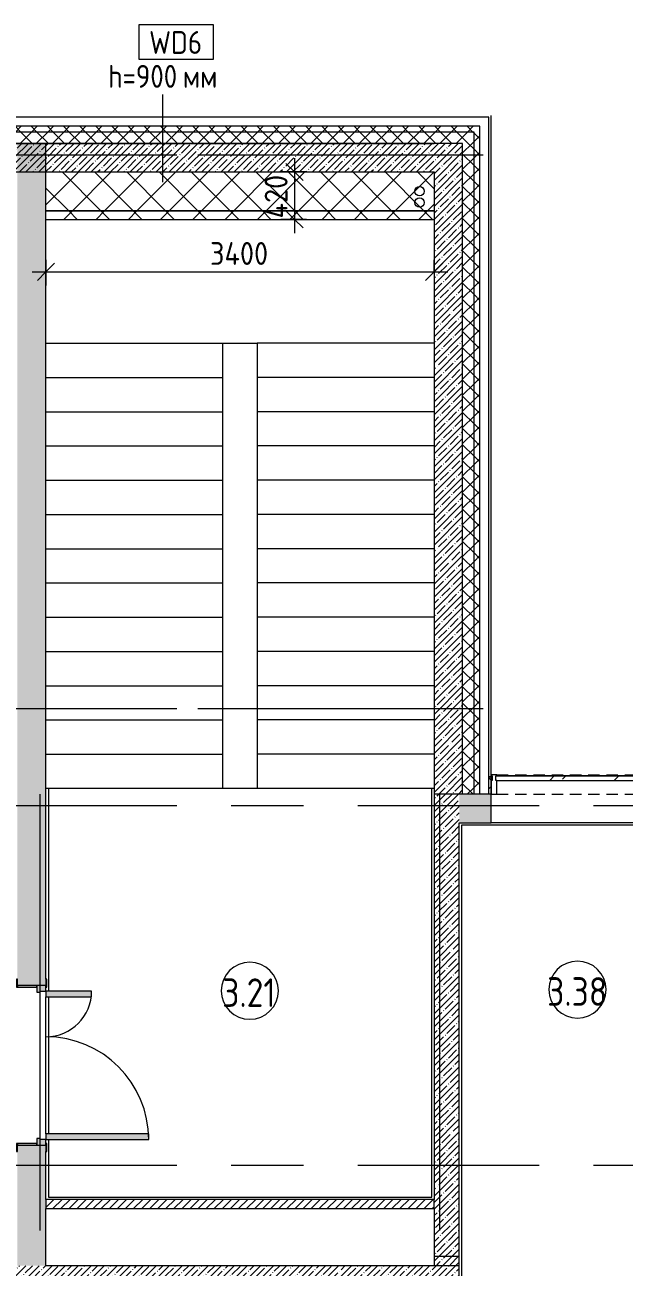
# Model space of a CAD drawing. Header units: millimetres. Extents: x 2623 to 210903, y -8553 to 29000.
# Drawn here: x 25521 to 30771, y 17257 to 28139 of the extents above; entities that cross this region are included whole.
import ezdxf

# ---------------------------------------------------------------- set-up
doc = ezdxf.new("R2010")
doc.units = ezdxf.units.MM
doc.linetypes.add('200_ШТРИХ__ш1_п0_6_', pattern=[160, 100, -60])
doc.linetypes.add('Осевая', pattern=[3175, 635, -476.25, 1587.5, -476.25])
for name, color, linetype, lineweight in [('A-ANNO-DIMS', 7, 'Continuous', 9), ('A-ANNO-DIMS-100', 7, 'Continuous', 9), ('A-AREA-IDEN', 7, 'Continuous', 9), ('A-DETL', 7, 'Continuous', 9), ('A-DETL-MBND-1', 7, '200_ШТРИХ__ш1_п0_6_', 9), ('A-GLAZ', 7, 'Continuous', 9), ('A-GLAZ-CWMG', 7, 'Continuous', 9), ('A-WALL', 7, 'Continuous', 9), ('A-WALL-1', 7, 'Continuous', 13), ('A-WALL-IDEN', 7, 'Continuous', 9), ('I-WALL', 7, 'Continuous', 9), ('S-STRS', 7, 'Continuous', 9), ('Оси', 7, 'Continuous', 9), ('Оси-2', 7, 'Осевая', 9)]:
    doc.layers.add(name, color=color, linetype=linetype, lineweight=lineweight)
for name, color, linetype, lineweight, true_color in [('A-DOOR-1', 7, 'Continuous', 9, 0xaaaaaa), ('A-DOOR-2', 7, 'Continuous', 9, 0xe2e2e2), ('A-DOOR-FRAM-1', 7, 'Continuous', 9, 0xe2e2e2), ('A-DOOR-FRAM-2', 7, 'Continuous', 9, 0xaaaaaa), ('A-FLOR-1', 7, 'Continuous', 9, 0xaaaaaa), ('A-WALL-3', 7, 'Continuous', 9, 0xff80c0)]:
    doc.layers.add(name, color=color, linetype=linetype, lineweight=lineweight, true_color=true_color)
doc.styles.add('GOST Common_5', font='GOST_Common.ttf', dxfattribs={"width": 0.9, "height": 250})
doc.styles.add('GOST Common_6', font='GOST_Common.ttf', dxfattribs={"width": 0.9, "height": 200})
doc.styles.add('ISOCPEUR_1', font='isocpeur.ttf', dxfattribs={"width": 0.9, "height": 200})
doc.dimstyles.new('ISO-2_0_0_9К_Средний_округл2', dxfattribs={"dimscale": 304.8, "dimtxt": 199.196235, "dimasz": 0.492126, "dimexe": 0.393701, "dimexo": 0, "dimgap": 0, "dimtad": 1, "dimdec": 0, "dimrnd": 10, "dimzin": 0, "dimdsep": 46, "dimtxsty": 'ISOCPEUR_1', "dimblk1": 'OBLIQUE', "dimblk2": 'OBLIQUE', "dimsah": 1, "dimcen": 0.09, "dimdle": 0.393701, "dimazin": 0, "dimtfac": 1, "dimtdec": 4, "dimtix": 1, "dimtmove": 0, "dimatfit": 3, "dimfxl": 1, "dimtvp": 1, "dimtolj": 1, "dimtzin": 0, "dimarcsym": 2})
pattern_1 = [(45, (-63704.33, 0), (-70.71068, 70.71068), []), (135, (-63704.33, 0), (-70.71068, -70.71068), [])]
pattern_2 = [(45, (-63704.33, 0), (-57.024626, 57.024626), []), (45, (-63647.31, 0), (-57.024626, 57.024626), [100.806, -20.161, 3.353, -16.808])]
pattern_3 = [(45, (31294.7, -8578.77), (-141.42136, 141.42136), []), (135, (31294.7, -8578.77), (-141.42136, -141.42136), [])]

# ---------------------------------------------------------------- blocks, each defined once
blk = doc.blocks.new('110_Дверь_СКБ_2Ст - Д-1_л_Лестничная клетка EIS60 2-32359692-План монтажа стен и перегородок 3 этажа в осях 23-33')
at = {"layer": 'A-DOOR-2'}
for points in [[(662, 1025), (612, 1025), (612, 125), (662, 125), (662, 319)], [(-588, 525), (-638, 525), (-638, 125), (-588, 125), (-588, 319)], [(712, -125), (712, 45), (697, 45), (697, -125)]]:
    blk.add_hatch(color=256, dxfattribs=at).paths.add_polyline_path(points)
h = blk.add_hatch(color=256, dxfattribs=at)
h.paths.add_polyline_path([(712, 125), (662, 125), (662, 75), (652, 75), (652, 45), (712, 45)])
h.paths.add_polyline_path([(-628, 45), (-628, 75), (-638, 75), (-638, 125), (-688, 125), (-688, 45)])
at = {"layer": 'A-DOOR-FRAM-1'}
for points in [[(-673, 125), (-673, 133), (-743, 133), (-743, 125)], [(767, 125), (767, 133), (697, 133), (697, 125)], [(-673, -125), (-673, 45), (-688, 45), (-688, -125)], [(-673, -133), (-673, -125), (-743, -125), (-743, -133)], [(767, -133), (767, -125), (697, -125), (697, -133)]]:
    blk.add_hatch(color=256, dxfattribs=at).paths.add_polyline_path(points)
at = {"layer": 'A-DOOR-1'}
for p, q in [((662, 1025), (612, 1025)), ((612, 1025), (612, 125)), ((662, 125), (662, 1025)), ((-638, 525), (-638, 125)), ((-588, 525), (-638, 525)), ((-588, 125), (-588, 525)), ((-638, 125), (-588, 125)), ((612, 125), (662, 125))]:
    blk.add_line(p, q, dxfattribs=at)
for centre, radius, start, end in [((662, 125), 900, 90, 180), ((-638, 125), 400, 360, 90)]:
    blk.add_arc(centre, radius, start, end, dxfattribs=at)
at = {"layer": 'A-DOOR-FRAM-2'}
for p, q in [((-673, 133), (-743, 133)), ((-743, 133), (-743, 125)), ((-743, 125), (-673, 125)), ((-638, 125), (-688, 125)), ((-688, 125), (-688, 45)), ((-673, 125), (-673, 133)), ((-638, 75), (-638, 125)), ((662, 125), (662, 75)), ((712, 125), (662, 125)), ((767, 133), (697, 133)), ((697, 133), (697, 125)), ((697, 125), (767, 125)), ((712, 45), (712, 125)), ((767, 125), (767, 133)), ((-688, 45), (-628, 45)), ((-673, 45), (-688, 45)), ((-688, 45), (-688, -125)), ((-673, -125), (-673, 45)), ((-628, 75), (-638, 75)), ((-628, 45), (-628, 75)), ((662, 75), (652, 75)), ((652, 75), (652, 45)), ((652, 45), (712, 45)), ((712, 45), (697, 45)), ((697, 45), (697, -125)), ((712, -125), (712, 45)), ((-673, -125), (-743, -125)), ((-743, -125), (-743, -133)), ((-743, -133), (-673, -133)), ((-688, -125), (-673, -125)), ((-673, -133), (-673, -125)), ((697, -125), (712, -125)), ((767, -125), (697, -125)), ((697, -125), (697, -133)), ((697, -133), (767, -133)), ((767, -133), (767, -125))]:
    blk.add_line(p, q, dxfattribs=at)
blk = doc.blocks.new('PNS_Панель прямоугольная - Нр_Стекло - 40мм-22855911-План монтажа стен и перегородок 3 этажа в осях 23-33')
at = {"layer": 'A-GLAZ'}
h = blk.add_hatch(dxfattribs=at)
h.set_pattern_fill('FP_31', color=256, style=0, pattern_type=2)
h.set_pattern_definition([(45, (-94220, -21460), (-282.8427, 282.8427), [200, -600]), (45, (-94420, -21560), (-282.8427, 282.8427), [600, -200]), (45, (-94020, -21660), (-282.8427, 282.8427), [200, -600])])
h.paths.add_polyline_path([(760, -40), (770, -40), (770, 0), (-770, 0), (-770, -40), (735, -40)])
for p, q in [((-770, 0), (770, 0)), ((760, 0), (-760, 0)), ((-760, -40), (760, -40))]:
    blk.add_line(p, q, dxfattribs=at)
blk = doc.blocks.new('Прямоугольный импост - Импост структурный с накладкой - 170мм-22855901-План монтажа стен и перегородок 3 этажа в осях 23-33')
at = {"layer": 'A-DETL-MBND-1'}
for p, q in [((93360, 21570), (94880, 21570)), ((93360, 21400), (94880, 21400))]:
    blk.add_line(p, q, dxfattribs=at)
blk = doc.blocks.new('Прямоугольный импост - Импост структурный с накладкой - 170мм-22854979-План монтажа стен и перегородок 3 этажа в осях 23-33')
at = {"layer": 'A-GLAZ-CWMG'}
for p, q in [((0, 160), (-50, 160)), ((-50, 160), (-50, 40)), ((0, 40), (0, 160)), ((-50, 40), (-40, 40)), ((-40, 0), (-50, 0)), ((-50, 0), (-50, -10)), ((-40, 40), (-40, 0)), ((-10, 0), (-10, 40)), ((-10, 40), (0, 40)), ((0, 0), (-10, 0)), ((0, -10), (0, 0)), ((-50, -10), (0, -10))]:
    blk.add_line(p, q, dxfattribs=at)
blk = doc.blocks.new('Зашивка приборов отопления39 - Зашивка приборов отопления-33325432-План монтажа стен и перегородок 3 этажа в осях 23-33')
at = {"layer": 'A-WALL-3'}
h = blk.add_hatch(dxfattribs=at)
h.set_pattern_fill('FP_43', color=256, style=0, pattern_type=2)
h.set_pattern_definition(pattern_3)
h.paths.add_polyline_path([(124105, 17931), (124105, 18271), (120705, 18271), (120705, 17931), (123765, 17931)])
h = blk.add_hatch(dxfattribs=at)
h.set_pattern_fill('FP_43', color=256, style=0, pattern_type=2)
h.set_pattern_definition(pattern_3)
h.paths.add_polyline_path([(122172, 17856), (124105, 17856), (124105, 17931), (120705, 17931), (120705, 17856), (120898, 17856)])
for p, q in [((120705, 17931), (124105, 17931)), ((124105, 17931), (120705, 17931)), ((120705, 17856), (124105, 17856))]:
    blk.add_line(p, q, dxfattribs=at)
blk = doc.blocks.new('Марка_Помещения - Номер-25198446-План монтажа стен и перегородок 3 этажа в осях 23-33')
at = {"layer": 'A-AREA-IDEN'}
for start, end in [(360, 180), (180, 360)]:
    blk.add_arc((0, 0), 2.5, start, end, dxfattribs=at)
blk = doc.blocks.new('М_стена2 - Типоразмер-30678229-План монтажа стен и перегородок 3 этажа в осях 23-33')
at = {"layer": 'A-WALL-IDEN'}
for p, q in [((3.26, 1.52), (-3.27, 1.52)), ((-3.27, 1.52), (-3.27, -1.48)), ((3.26, -1.48), (3.26, 1.52)), ((-3.27, -1.48), (3.26, -1.48))]:
    blk.add_line(p, q, dxfattribs=at)
blk = doc.blocks.new('DIMBLOCK30-План монтажа стен и перегородок 3 этажа в осях 23-33')
at = {"layer": 'A-ANNO-DIMS-100', "lineweight": 20}
for p, q in [((27883, 26850), (27808, 26925)), ((27883, 26850), (27958, 26775)), ((27883, 26435), (27808, 26510)), ((27883, 26435), (27958, 26360))]:
    blk.add_line(p, q, dxfattribs=at)
at = {"layer": 'A-ANNO-DIMS-100'}
for p, q in [((27883, 26970), (27883, 26315)), ((27989, 26850), (27763, 26850)), ((27883, 26850), (27989, 26850)), ((27989, 26435), (27763, 26435)), ((27883, 26435), (27989, 26435))]:
    blk.add_line(p, q, dxfattribs=at)
at = {"layer": 'A-ANNO-DIMS-100', "color": 0, "insert": (27622, 26443), "char_height": 200, "width": 478.07, "attachment_point": 1, "rotation": 90, "line_spacing_factor": 1.149209, "style": 'ISOCPEUR_1'}
blk.add_mtext('420', dxfattribs=at)
blk = doc.blocks.new('_Oblique')
at = {"color": 0, "linetype": 'ByBlock', "lineweight": -2}
blk.add_line((-0.5, -0.5), (0.5, 0.5), dxfattribs=at)
blk = doc.blocks.new('DIMBLOCK31-План монтажа стен и перегородок 3 этажа в осях 23-33')
at = {"layer": 'A-ANNO-DIMS-100'}
for p, q in [((25706, 26081), (25706, 25855)), ((25706, 25975), (25706, 26081)), ((29106, 26081), (29106, 25855)), ((29106, 25975), (29106, 26081)), ((25586, 25975), (29226, 25975))]:
    blk.add_line(p, q, dxfattribs=at)
at = {"layer": 'A-ANNO-DIMS-100', "lineweight": 20}
for p, q in [((25706, 25975), (25781, 26050)), ((29106, 25975), (29181, 26050)), ((25706, 25975), (25631, 25900)), ((29106, 25975), (29031, 25900))]:
    blk.add_line(p, q, dxfattribs=at)
at = {"layer": 'A-ANNO-DIMS-100', "color": 0, "insert": (27143, 26236), "char_height": 200, "width": 629.77, "attachment_point": 1, "line_spacing_factor": 1.149209, "style": 'ISOCPEUR_1'}
blk.add_mtext('3400', dxfattribs=at)

msp = doc.modelspace()

# ---------------------------------------------------------------- hatches: boundary and pattern name
at = {"layer": 'A-WALL'}
h = msp.add_hatch(dxfattribs=at)
h.set_pattern_fill('FP_5', color=256, style=0, pattern_type=2)
h.set_pattern_definition(pattern_1)
h.paths.add_polyline_path([(29455.7, 27200), (29505.7, 27200), (29505.7, 27250), (21186.3, 27250), (21186.3, 27200), (28445.7, 27200)])
h = msp.add_hatch(dxfattribs=at)
h.set_pattern_fill('FP_5', color=256, style=0, pattern_type=2)
h.set_pattern_definition(pattern_1)
h.paths.add_polyline_path([(29355.7, 27100), (29455.7, 27100), (29455.7, 27200), (21186.3, 27200), (21186.3, 27100), (28445.7, 27100)])
h = msp.add_hatch(dxfattribs=at)
h.set_pattern_fill('FP_5', color=256, style=0, pattern_type=2)
h.set_pattern_definition(pattern_1)
h.paths.add_polyline_path([(29400.6, 21400), (29455.7, 21400), (29455.7, 27100), (29355.7, 27100), (29355.7, 21400)])
h = msp.add_hatch(dxfattribs=at)
h.set_pattern_fill('FP_5', color=256, style=0, pattern_type=2)
h.set_pattern_definition(pattern_1)
h.paths.add_polyline_path([(29505.7, 21400), (29505.7, 27200), (29455.7, 27200), (29455.7, 21400)])
h = msp.add_hatch(dxfattribs=at)
h.set_pattern_fill('FP_5', color=256, style=0, pattern_type=2)
h.set_pattern_definition(pattern_1)
h.paths.add_polyline_path([(61375.7, 21400), (61525.7, 21400), (61525.7, 21550), (56445.9, 21550), (56445.9, 21400), (61125.7, 21400)])
h.paths.add_polyline_path([(55545.9, 21400), (55545.9, 21550), (54196.1, 21550), (54196.1, 21400), (55182.3, 21400)])
h.paths.add_polyline_path([(52426.1, 21400), (53296.1, 21400), (53296.1, 21550), (52426.1, 21550)])
h.paths.add_polyline_path([(50996.1, 21400), (50996.1, 21550), (49845.7, 21550), (49845.7, 21400), (50089.6, 21400)])
h.paths.add_polyline_path([(47543.2, 21400), (47545.7, 21400), (47545.7, 21550), (46246.1, 21550), (46246.1, 21400), (47345.7, 21400)])
h.paths.add_polyline_path([(29605.7, 21400), (29605.7, 21550), (29585.7, 21550), (29585.7, 21400)])
h.paths.add_polyline_path([(45346.1, 21400), (45346.1, 21550), (44046.1, 21550), (44046.1, 21400), (44996.9, 21400)])
h.paths.add_polyline_path([(43146.1, 21400), (43146.1, 21550), (41845.9, 21550), (41845.9, 21400), (42450.6, 21400)])
h.paths.add_polyline_path([(40945.9, 21400), (40945.9, 21550), (39745.7, 21550), (39745.7, 21400), (39904.2, 21400)])
h.paths.add_polyline_path([(37357.9, 21400), (37445.7, 21400), (37445.7, 21550), (32905.7, 21550), (32905.7, 21400), (37095.7, 21400)])
at = {"layer": 'I-WALL'}
h = msp.add_hatch(dxfattribs=at)
h.set_pattern_fill('FP_4', color=256, style=0, pattern_type=2)
h.set_pattern_definition(pattern_2)
h.paths.add_polyline_path([(29105.7, 26850), (29105.7, 27100), (25430.7, 27100), (25430.7, 26850), (28445.7, 26850)])
h = msp.add_hatch(dxfattribs=at)
h.set_pattern_fill('FP_4', color=256, style=0, pattern_type=2)
h.set_pattern_definition(pattern_2)
h.paths.add_polyline_path([(25705.7, 17270), (25705.7, 18325), (25455.7, 18325), (25455.7, 17270)])
h.paths.add_polyline_path([(25705.7, 19725), (25705.7, 27100), (25455.7, 27100), (25455.7, 19725), (25655.7, 19725)])
h = msp.add_hatch(dxfattribs=at)
h.set_pattern_fill('FP_4', color=256, style=0, pattern_type=2)
h.set_pattern_definition(pattern_2)
h.paths.add_polyline_path([(29105.7, 21400), (29355.7, 21400), (29355.7, 27100), (29105.7, 27100), (29105.7, 21720)])
h = msp.add_hatch(dxfattribs=at)
h.set_pattern_fill('FP_4', color=256, style=0, pattern_type=2)
h.set_pattern_definition(pattern_2)
h.paths.add_polyline_path([(29325.7, 17270), (29325.7, 21400), (29105.7, 21400), (29105.7, 17270)])
h = msp.add_hatch(dxfattribs=at)
h.set_pattern_fill('FP_4', color=256, style=0, pattern_type=2)
h.set_pattern_definition(pattern_2)
h.paths.add_polyline_path([(36875.7, 21150), (36875.7, 21400), (32905.7, 21400), (32905.7, 21150), (36721.3, 21150)])
h.paths.add_polyline_path([(29605.7, 21150), (29605.7, 21400), (29325.7, 21400), (29325.7, 21150)])
h = msp.add_hatch(dxfattribs=at)
h.set_pattern_fill('FP_8', color=256, style=0, pattern_type=2)
h.set_pattern_definition([(45, (-63704.333, 0), (-35.35534, 35.35534), [])])
h.paths.add_polyline_path([(29105.7, 17770), (29105.7, 17850), (25705.7, 17850), (25705.7, 17770), (28445.7, 17770)])
h = msp.add_hatch(dxfattribs=at)
h.set_pattern_fill('FP_4', color=256, style=0, pattern_type=2)
h.set_pattern_definition(pattern_2)
h.paths.add_polyline_path([(29105.7, 13620), (29295.7, 13620), (29295.7, 13628), (29325.7, 13628), (29325.7, 17350), (29105.7, 17350), (29105.7, 14365.8)])
h = msp.add_hatch(dxfattribs=at)
h.set_pattern_fill('FP_4', color=256, style=0, pattern_type=2)
h.set_pattern_definition(pattern_2)
h.paths.add_polyline_path([(29105.7, 17050), (29105.7, 17270), (22785.7, 17270), (22785.7, 17050), (28445.7, 17050)])

# ---------------------------------------------------------------- linework, layer by layer
at = {"layer": 'A-DETL'}
for centre in [(28978.7, 26681.5), (28978.7, 26581.5)]:
    msp.add_circle(centre, 41, dxfattribs=at)
at = {"layer": 'A-FLOR-1'}
for p, q in [((29105.7, 21450), (25705.7, 21450)), ((25726.7, 21450), (25726.7, 19675)), ((29085.7, 17870), (29085.7, 21450)), ((29345.7, 21130), (29345.7, 13628)), ((31175.7, 21130), (29345.7, 21130)), ((31175.7, 21150), (29605.7, 21150)), ((25705.7, 18425), (25705.7, 19625)), ((25726.7, 19625), (25726.7, 18425)), ((25726.7, 18375), (25726.7, 17870)), ((25726.7, 17870), (29085.7, 17870))]:
    msp.add_line(p, q, dxfattribs=at)
at = {"layer": 'A-WALL'}
for p, q in [((29605.7, 21400), (29605.7, 27343.8)), ((21186.3, 27100), (29105.7, 27100))]:
    msp.add_line(p, q, dxfattribs=at)
at = {"layer": 'A-WALL-1'}
for p, q in [((29585.7, 27330), (21186.3, 27330)), ((29585.7, 21400), (29585.7, 27330)), ((29505.7, 27250), (21186.3, 27250)), ((29505.7, 21400), (29505.7, 27250)), ((29455.7, 27200), (21186.3, 27200)), ((29355.7, 21400), (29355.7, 27100)), ((29455.7, 21400), (29455.7, 27200)), ((29605.7, 21553), (29585.7, 21553)), ((29605.7, 21550), (29585.7, 21550)), ((29605.7, 21400), (29355.7, 21400)), ((25705.7, 17850), (25705.7, 17770)), ((29105.7, 17770), (29105.7, 17850))]:
    msp.add_line(p, q, dxfattribs=at)
at = {"layer": 'A-WALL-IDEN'}
msp.add_line((26729.3, 26760.2), (26729.3, 27527.8), dxfattribs=at)
at = {"layer": 'I-WALL'}
for p, q in [((29105.7, 27100), (25430.7, 27100)), ((25705.7, 19780), (25705.7, 27100)), ((29355.7, 27100), (29105.7, 27100)), ((25430.7, 26850), (29105.7, 26850)), ((29105.7, 26850), (29105.7, 17850)), ((29355.7, 21400), (29105.7, 21400)), ((29605.7, 21150), (29605.7, 21400)), ((29325.7, 21150), (29605.7, 21150)), ((29325.7, 13628), (29325.7, 21150)), ((25705.7, 17850), (25705.7, 18270)), ((29105.7, 17850), (25705.7, 17850)), ((25705.7, 17270), (25705.7, 17770)), ((25705.7, 17770), (29105.7, 17770)), ((29105.7, 17770), (29105.7, 17270)), ((29325.7, 17350), (29105.7, 17350)), ((29325.7, 17270), (25705.7, 17270))]:
    msp.add_line(p, q, dxfattribs=at)
at = {"layer": 'S-STRS'}
for p, q in [((25705.7, 25350), (27255.7, 25350)), ((25705.7, 25350), (27255.7, 25350)), ((27255.7, 25350), (27555.7, 25350)), ((27255.7, 25050), (27255.7, 25350)), ((29105.7, 25350), (27555.7, 25350)), ((27555.7, 25350), (27555.7, 25050)), ((29105.7, 25350), (27555.7, 25350)), ((25705.7, 25050), (27255.7, 25050)), ((25705.7, 25050), (27255.7, 25050)), ((27255.7, 24750), (27255.7, 25050)), ((27555.7, 25050), (27555.7, 24750)), ((29105.7, 25050), (27555.7, 25050)), ((29105.7, 25050), (27555.7, 25050)), ((25705.7, 24750), (27255.7, 24750)), ((25705.7, 24750), (27255.7, 24750)), ((27255.7, 24450), (27255.7, 24750)), ((27555.7, 24750), (27555.7, 24450)), ((29105.7, 24750), (27555.7, 24750)), ((29105.7, 24750), (27555.7, 24750)), ((25705.7, 24450), (27255.7, 24450)), ((25705.7, 24450), (27255.7, 24450)), ((27255.7, 24150), (27255.7, 24450)), ((27555.7, 24450), (27555.7, 24150)), ((29105.7, 24450), (27555.7, 24450)), ((29105.7, 24450), (27555.7, 24450)), ((25705.7, 24150), (27255.7, 24150)), ((25705.7, 24150), (27255.7, 24150)), ((27255.7, 23850), (27255.7, 24150)), ((27555.7, 24150), (27555.7, 23850)), ((29105.7, 24150), (27555.7, 24150)), ((29105.7, 24150), (27555.7, 24150)), ((25705.7, 23850), (27255.7, 23850)), ((25705.7, 23850), (27255.7, 23850)), ((27255.7, 23550), (27255.7, 23850)), ((27555.7, 23850), (27555.7, 23550)), ((29105.7, 23850), (27555.7, 23850)), ((29105.7, 23850), (27555.7, 23850)), ((25705.7, 23550), (27255.7, 23550)), ((25705.7, 23550), (27255.7, 23550)), ((27255.7, 23250), (27255.7, 23550)), ((27555.7, 23550), (27555.7, 23250)), ((29105.7, 23550), (27555.7, 23550)), ((29105.7, 23550), (27555.7, 23550)), ((25705.7, 23250), (27255.7, 23250)), ((25705.7, 23250), (27255.7, 23250)), ((27255.7, 22950), (27255.7, 23250)), ((27555.7, 23250), (27555.7, 22950)), ((29105.7, 23250), (27555.7, 23250)), ((29105.7, 23250), (27555.7, 23250)), ((25705.7, 22950), (27255.7, 22950)), ((25705.7, 22950), (27255.7, 22950)), ((27255.7, 22650), (27255.7, 22950)), ((27555.7, 22950), (27555.7, 22650)), ((29105.7, 22950), (27555.7, 22950)), ((29105.7, 22950), (27555.7, 22950)), ((25705.7, 22650), (27255.7, 22650)), ((25705.7, 22650), (27255.7, 22650)), ((27255.7, 22350), (27255.7, 22650)), ((27555.7, 22650), (27555.7, 22350)), ((29105.7, 22650), (27555.7, 22650)), ((29105.7, 22650), (27555.7, 22650)), ((25705.7, 22350), (27255.7, 22350)), ((25705.7, 22350), (27255.7, 22350)), ((27255.7, 22050), (27255.7, 22350)), ((27555.7, 22350), (27555.7, 22050)), ((29105.7, 22350), (27555.7, 22350)), ((29105.7, 22350), (27555.7, 22350)), ((25705.7, 22050), (27255.7, 22050)), ((25705.7, 22050), (27255.7, 22050)), ((27255.7, 21750), (27255.7, 22050)), ((27555.7, 22050), (27555.7, 21750)), ((29105.7, 22050), (27555.7, 22050)), ((29105.7, 22050), (27555.7, 22050)), ((25705.7, 21750), (27255.7, 21750)), ((25705.7, 21750), (27255.7, 21750)), ((27255.7, 21450), (27255.7, 21750)), ((27555.7, 21750), (27555.7, 21450)), ((29105.7, 21750), (27555.7, 21750)), ((29105.7, 21750), (27555.7, 21750)), ((29105.7, 21450), (27555.7, 21450))]:
    msp.add_line(p, q, dxfattribs=at)
at = {"layer": 'Оси'}
for p, q in [((27035.7, 27000), (29535.7, 27000)), ((27035.7, 22150), (29535.7, 22150)), ((25655.7, 18900), (25655.7, 21400)), ((29155.7, 18900), (29155.7, 21400))]:
    msp.add_line(p, q, dxfattribs=at)
at = {"layer": 'Оси-2'}
for p, q in [((20977.5, 27000), (27035.7, 27000)), ((20977.5, 22150), (27035.7, 22150)), ((20977.5, 21300), (58875.7, 21300)), ((25655.7, 593.7), (25655.7, 18900)), ((29155.7, 593.7), (29155.7, 18900)), ((20977.5, 18150), (59025.7, 18150))]:
    msp.add_line(p, q, dxfattribs=at)

# ---------------------------------------------------------------- block references
at = {"layer": 'A-AREA-IDEN', "xscale": 99.99999999999993, "yscale": 99.99999999999993, "zscale": 99.99999999999993}
for p in [(27491.3, 19678.1), (30361.7, 19688.1)]:
    msp.add_blockref('Марка_Помещения - Номер-25198446-План монтажа стен и перегородок 3 этажа в осях 23-33', p, dxfattribs=at)
at = {"layer": 'A-DETL-MBND-1'}
msp.add_blockref('Прямоугольный импост - Импост структурный с накладкой - 170мм-22855901-План монтажа стен и перегородок 3 этажа в осях 23-33', (-63704.3, 0), dxfattribs=at)
at = {"layer": 'A-DOOR-1', "rotation": 269.9999999999998}
msp.add_blockref('110_Дверь_СКБ_2Ст - Д-1_л_Лестничная клетка EIS60 2-32359692-План монтажа стен и перегородок 3 этажа в осях 23-33', (25580.7, 19037.5), dxfattribs=at)
at = {"layer": 'A-GLAZ'}
msp.add_blockref('PNS_Панель прямоугольная - Нр_Стекло - 40мм-22855911-План монтажа стен и перегородок 3 этажа в осях 23-33', (30415.7, 21560), dxfattribs=at)
at = {"layer": 'A-GLAZ-CWMG', "rotation": 180}
msp.add_blockref('Прямоугольный импост - Импост структурный с накладкой - 170мм-22854979-План монтажа стен и перегородок 3 этажа в осях 23-33', (29605.7, 21560), dxfattribs=at)
at = {"layer": 'A-WALL-3'}
msp.add_blockref('Зашивка приборов отопления39 - Зашивка приборов отопления-33325432-План монтажа стен и перегородок 3 этажа в осях 23-33', (-94999, 8578.8), dxfattribs=at)
at = {"layer": 'A-WALL-IDEN', "xscale": 99.99999999999993, "yscale": 99.99999999999993, "zscale": 99.99999999999993}
msp.add_blockref('М_стена2 - Типоразмер-30678229-План монтажа стен и перегородок 3 этажа в осях 23-33', (26845.9, 27986.2), dxfattribs=at)

# ---------------------------------------------------------------- texts
at = {"layer": 'A-AREA-IDEN', "char_height": 250, "attachment_point": 1, "style": 'GOST Common_5'}
for s, insert, width in [('3.21', (27249.4, 19786.7), 606.076), ('3.38', (30096, 19796.7), 663.797)]:
    msp.add_mtext(s, dxfattribs=dict(at, insert=insert, width=width))
at = {"layer": 'A-WALL-IDEN', "char_height": 200, "attachment_point": 1, "style": 'GOST Common_6'}
for s, insert, width in [('WD6', (26609.4, 28084.2), 584.43), ('h=900', (26250.1, 27787.3), 793.671), ('мм', (26904.9, 27787.3), 360.759)]:
    msp.add_mtext(s, dxfattribs=dict(at, insert=insert, width=width))

# ---------------------------------------------------------------- dimensions: what is measured, and where the dimension line sits
at = {"layer": 'A-ANNO-DIMS'}
dim = msp.add_linear_dim(base=(27882.9, 26435), p1=(27989, 26850), p2=(27989, 26435), angle=90, dimstyle='ISO-2_0_0_9К_Средний_округл2', override={"dimpost": '<>', "dimfxl": 415}, dxfattribs=at)
dim.commit()
dim.dimension.update_dxf_attribs({"geometry": 'DIMBLOCK30-План монтажа стен и перегородок 3 этажа в осях 23-33', "text_midpoint": (27782.9, 26642.5)})
dim = msp.add_linear_dim(base=(29105.7, 25974.8), p1=(25705.7, 26080.9), p2=(29105.7, 26080.9), dimstyle='ISO-2_0_0_9К_Средний_округл2', override={"dimpost": '<>', "dimfxl": 3400}, dxfattribs=at)
dim.commit()
dim.dimension.update_dxf_attribs({"geometry": 'DIMBLOCK31-План монтажа стен и перегородок 3 этажа в осях 23-33', "text_midpoint": (27405.7, 26074.8)})

doc.saveas('drawing.dxf')
